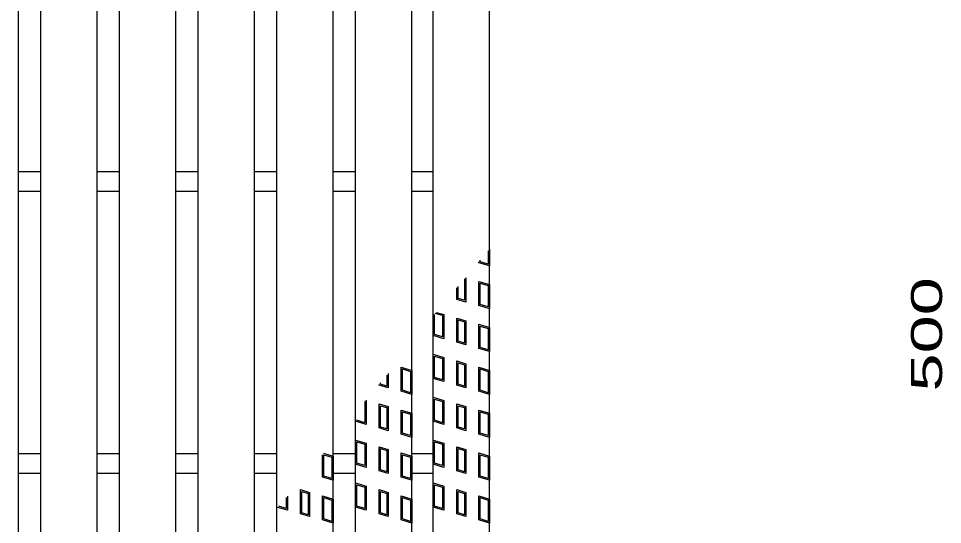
# Model space of a CAD drawing. Units: millimetres, scale not verified. Extents: x -910 to 866, y -641 to 527.
# Drawn here: x -380.6 to -52.8, y -10.3 to 169.1 of the extents above; entities that cross this region are included whole.
import ezdxf
from ezdxf.enums import TextEntityAlignment as Align

# ---------------------------------------------------------------- set-up
doc = ezdxf.new("R2010")
doc.units = ezdxf.units.MM
doc.header["$LTSCALE"] = 5
for name, color, linetype, lineweight in [('16', 3, 'Continuous', 25), ('17', 3, 'Continuous', 25), ('22', 2, 'Continuous', 25)]:
    doc.layers.add(name, color=color, linetype=linetype, lineweight=lineweight)
doc.styles.add('ベクトル', font='')
doc.styles.get('ベクトル').set_extended_font_data('ベクトル')

msp = doc.modelspace()

# ---------------------------------------------------------------- linework, layer by layer
at = {"layer": '16'}
for p, q in [((-380.6, -182.641), (-380.6, 305.359)), ((-372.7, -182.641), (-372.7, 305.359)), ((-352.7, -182.641), (-352.7, 305.359)), ((-344.8, -182.641), (-344.8, 305.359)), ((-324.8, -182.641), (-324.8, 305.359)), ((-316.9, -182.641), (-316.9, 305.359)), ((-296.9, -182.641), (-296.9, 305.359)), ((-289, -182.641), (-289, 305.359)), ((-269, -182.641), (-269, 305.359)), ((-261.1, -182.641), (-261.1, 305.359)), ((-241.1, -182.641), (-241.1, 305.359)), ((-233.5, -182.641), (-233.5, 305.359)), ((-213.5, -182.641), (-213.5, 305.359)), ((-380.6, 114.859), (-372.7, 114.859)), ((-352.7, 114.859), (-344.8, 114.859)), ((-324.8, 114.859), (-316.9, 114.859)), ((-296.9, 114.859), (-289, 114.859)), ((-269, 114.859), (-261.1, 114.859)), ((-241.1, 114.859), (-233.5, 114.859)), ((-380.6, 107.859), (-372.7, 107.859)), ((-352.7, 107.859), (-344.8, 107.859)), ((-324.8, 107.859), (-316.9, 107.859)), ((-296.9, 107.859), (-289, 107.859)), ((-269, 107.859), (-261.1, 107.859)), ((-241.1, 107.859), (-233.5, 107.859)), ((-380.6, 14.859), (-372.7, 14.859)), ((-352.7, 14.859), (-344.8, 14.859)), ((-324.8, 14.859), (-316.9, 14.859)), ((-296.9, 14.859), (-289, 14.859)), ((-269, 14.859), (-261.1, 14.859)), ((-241.1, 14.859), (-233.5, 14.859)), ((-380.6, 7.859), (-372.7, 7.859)), ((-352.7, 7.859), (-344.8, 7.859)), ((-324.8, 7.859), (-316.9, 7.859)), ((-296.9, 7.859), (-289, 7.859)), ((-269, 7.859), (-261.1, 7.859)), ((-241.1, 7.859), (-233.5, 7.859))]:
    msp.add_line(p, q, dxfattribs=at)
at = {"layer": '17'}
for p, q in [((-213.975, 86.706), (-213.975, 81.997)), ((-213.5, 87.268), (-213.5, 81.359)), ((-217.3, 82.499), (-217.3, 82.774)), ((-213.5, 81.359), (-217.3, 82.499)), ((-216.825, 82.852), (-216.825, 83.336)), ((-213.975, 81.997), (-216.825, 82.852)), ((-222.407, 76.735), (-222.36, 76.721)), ((-222.36, 76.721), (-222.36, 69.163)), ((-222.073, 77.131), (-221.885, 77.075)), ((-221.885, 77.075), (-221.885, 68.525)), ((-217.3, 75.849), (-213.5, 74.709)), ((-217.3, 67.299), (-217.3, 75.849)), ((-225.115, 69.494), (-225.115, 73.534)), ((-224.64, 69.847), (-224.64, 74.095)), ((-216.825, 75.211), (-213.975, 74.356)), ((-216.825, 67.652), (-216.825, 75.211)), ((-213.975, 74.356), (-213.975, 66.797)), ((-213.5, 74.709), (-213.5, 66.159)), ((-221.885, 68.525), (-225.115, 69.494)), ((-222.36, 69.163), (-224.64, 69.847)), ((-213.5, 66.159), (-217.3, 67.299)), ((-213.975, 66.797), (-216.825, 67.652)), ((-233.025, 57.012), (-233.025, 64.181)), ((-230.175, 63.716), (-232.762, 64.492)), ((-232.427, 64.887), (-229.7, 64.069)), ((-230.175, 63.716), (-230.175, 56.157)), ((-229.7, 64.069), (-229.7, 55.519)), ((-225.115, 62.844), (-221.885, 61.875)), ((-225.115, 54.294), (-225.115, 62.844)), ((-224.64, 62.205), (-222.36, 61.521)), ((-224.64, 54.647), (-224.64, 62.205)), ((-222.36, 61.521), (-222.36, 53.963)), ((-221.885, 61.875), (-221.885, 53.325)), ((-217.3, 60.649), (-213.5, 59.509)), ((-217.3, 52.099), (-217.3, 60.649)), ((-216.825, 60.011), (-213.975, 59.156)), ((-216.825, 52.452), (-216.825, 60.011)), ((-213.975, 59.156), (-213.975, 51.597)), ((-213.5, 59.509), (-213.5, 50.959)), ((-229.7, 55.519), (-233.5, 56.659)), ((-230.175, 56.157), (-233.025, 57.012)), ((-221.885, 53.325), (-225.115, 54.294)), ((-222.36, 53.963), (-224.64, 54.647)), ((-213.975, 51.597), (-216.825, 52.452)), ((-233.5, 50.009), (-229.7, 48.869)), ((-233.5, 41.459), (-233.5, 50.009)), ((-233.025, 49.371), (-230.175, 48.516)), ((-233.025, 41.812), (-233.025, 49.371)), ((-213.5, 50.959), (-217.3, 52.099)), ((-230.175, 48.516), (-230.175, 40.957)), ((-229.7, 48.869), (-229.7, 40.319)), ((-225.115, 47.644), (-221.885, 46.675)), ((-225.115, 39.094), (-225.115, 47.644)), ((-224.64, 47.005), (-222.36, 46.321)), ((-224.64, 39.447), (-224.64, 47.005)), ((-222.36, 46.321), (-222.36, 38.763)), ((-221.885, 46.675), (-221.885, 38.125)), ((-249.96, 42.619), (-249.96, 38.763)), ((-249.485, 43.181), (-249.485, 38.125)), ((-244.9, 45.449), (-241.1, 44.309)), ((-244.9, 36.899), (-244.9, 45.449)), ((-244.425, 44.811), (-241.575, 43.956)), ((-244.425, 37.252), (-244.425, 44.811)), ((-241.575, 43.956), (-241.575, 36.397)), ((-241.1, 44.309), (-241.1, 35.759)), ((-217.3, 45.449), (-213.5, 44.309)), ((-217.3, 36.899), (-217.3, 45.449)), ((-216.825, 44.811), (-213.975, 43.956)), ((-216.825, 37.252), (-216.825, 44.811)), ((-213.975, 43.956), (-213.975, 36.397)), ((-213.5, 44.309), (-213.5, 35.759)), ((-252.715, 39.094), (-252.715, 39.361)), ((-252.24, 39.447), (-252.24, 39.923)), ((-249.96, 38.763), (-252.24, 39.447)), ((-229.7, 40.319), (-233.5, 41.459)), ((-230.175, 40.957), (-233.025, 41.812)), ((-222.36, 38.763), (-224.64, 39.447)), ((-249.485, 38.125), (-252.715, 39.094)), ((-241.1, 35.759), (-244.9, 36.899)), ((-241.575, 36.397), (-244.425, 37.252)), ((-221.885, 38.125), (-225.115, 39.094)), ((-213.5, 35.759), (-217.3, 36.899)), ((-213.975, 36.397), (-216.825, 37.252)), ((-257.817, 33.328), (-257.775, 33.316)), ((-257.775, 33.316), (-257.775, 25.757)), ((-257.483, 33.724), (-257.3, 33.669)), ((-257.3, 33.669), (-257.3, 25.119)), ((-233.5, 34.809), (-229.7, 33.669)), ((-233.5, 26.259), (-233.5, 34.809)), ((-233.025, 34.171), (-230.175, 33.316)), ((-233.025, 26.612), (-233.025, 34.171)), ((-230.175, 33.316), (-230.175, 25.757)), ((-229.7, 33.669), (-229.7, 25.119)), ((-252.715, 32.444), (-249.485, 31.475)), ((-252.715, 23.894), (-252.715, 32.444)), ((-252.24, 31.805), (-249.96, 31.121)), ((-252.24, 24.247), (-252.24, 31.805)), ((-249.96, 31.121), (-249.96, 23.563)), ((-249.485, 31.475), (-249.485, 22.925)), ((-244.9, 30.249), (-241.1, 29.109)), ((-244.9, 21.699), (-244.9, 30.249)), ((-244.425, 29.611), (-241.575, 28.756)), ((-244.425, 22.052), (-244.425, 29.611)), ((-225.115, 32.444), (-221.885, 31.475)), ((-225.115, 23.894), (-225.115, 32.444)), ((-224.64, 31.805), (-222.36, 31.121)), ((-224.64, 24.247), (-224.64, 31.805)), ((-222.36, 31.121), (-222.36, 23.563)), ((-221.885, 31.475), (-221.885, 22.925)), ((-217.3, 30.249), (-213.5, 29.109)), ((-217.3, 21.699), (-217.3, 30.249)), ((-216.825, 29.611), (-213.975, 28.756)), ((-216.825, 22.052), (-216.825, 29.611)), ((-257.3, 25.119), (-261.1, 26.259)), ((-257.775, 25.757), (-260.625, 26.612)), ((-241.575, 28.756), (-241.575, 21.197)), ((-241.1, 29.109), (-241.1, 20.559)), ((-229.7, 25.119), (-233.5, 26.259)), ((-230.175, 25.757), (-233.025, 26.612)), ((-213.975, 28.756), (-213.975, 21.197)), ((-213.5, 29.109), (-213.5, 20.559)), ((-249.485, 22.925), (-252.715, 23.894)), ((-249.96, 23.563), (-252.24, 24.247)), ((-221.885, 22.925), (-225.115, 23.894)), ((-222.36, 23.563), (-224.64, 24.247)), ((-241.1, 20.559), (-244.9, 21.699)), ((-241.575, 21.197), (-244.425, 22.052)), ((-213.5, 20.559), (-217.3, 21.699)), ((-213.975, 21.197), (-216.825, 22.052)), ((-261.1, 19.609), (-257.3, 18.469)), ((-261.1, 11.059), (-261.1, 19.609)), ((-260.625, 18.971), (-257.775, 18.116)), ((-260.625, 11.412), (-260.625, 18.971)), ((-257.775, 18.116), (-257.775, 10.557)), ((-257.3, 18.469), (-257.3, 9.919)), ((-252.715, 17.244), (-249.485, 16.275)), ((-252.715, 8.694), (-252.715, 17.244)), ((-252.24, 16.605), (-249.96, 15.921)), ((-252.24, 9.047), (-252.24, 16.605)), ((-233.5, 19.609), (-229.7, 18.469)), ((-233.5, 11.059), (-233.5, 19.609)), ((-233.025, 18.971), (-230.175, 18.116)), ((-233.025, 11.412), (-233.025, 18.971)), ((-230.175, 18.116), (-230.175, 10.557)), ((-229.7, 18.469), (-229.7, 9.919)), ((-225.115, 17.244), (-221.885, 16.275)), ((-225.115, 8.694), (-225.115, 17.244)), ((-224.64, 16.605), (-222.36, 15.921)), ((-224.64, 9.047), (-224.64, 16.605)), ((-272.8, 6.499), (-272.8, 14.43)), ((-272.382, 14.924), (-269, 13.909)), ((-272.325, 14.411), (-269.475, 13.556)), ((-272.325, 6.852), (-272.325, 14.411)), ((-269.475, 13.556), (-269.475, 5.997)), ((-269, 13.909), (-269, 5.359)), ((-249.96, 15.921), (-249.96, 8.363)), ((-249.485, 16.275), (-249.485, 7.725)), ((-244.9, 15.049), (-241.1, 13.909)), ((-244.9, 6.499), (-244.9, 15.049)), ((-244.425, 14.411), (-241.575, 13.556)), ((-244.425, 6.852), (-244.425, 14.411)), ((-241.575, 13.556), (-241.575, 5.997)), ((-241.1, 13.909), (-241.1, 5.359)), ((-222.36, 15.921), (-222.36, 8.363)), ((-221.885, 16.275), (-221.885, 7.725)), ((-217.3, 15.049), (-213.5, 13.909)), ((-217.3, 6.499), (-217.3, 15.049)), ((-216.825, 14.411), (-213.975, 13.556)), ((-216.825, 6.852), (-216.825, 14.411)), ((-213.975, 13.556), (-213.975, 5.997)), ((-213.5, 13.909), (-213.5, 5.359)), ((-257.3, 9.919), (-261.1, 11.059)), ((-257.775, 10.557), (-260.625, 11.412)), ((-229.7, 9.919), (-233.5, 11.059)), ((-230.175, 10.557), (-233.025, 11.412)), ((-269.475, 5.997), (-272.325, 6.852)), ((-249.485, 7.725), (-252.715, 8.694)), ((-249.96, 8.363), (-252.24, 9.047)), ((-241.575, 5.997), (-244.425, 6.852)), ((-221.885, 7.725), (-225.115, 8.694)), ((-222.36, 8.363), (-224.64, 9.047)), ((-213.975, 5.997), (-216.825, 6.852)), ((-269, 5.359), (-272.8, 6.499)), ((-261.1, 4.409), (-257.3, 3.269)), ((-261.1, -4.141), (-261.1, 4.409)), ((-260.625, 3.771), (-257.775, 2.916)), ((-260.625, -3.788), (-260.625, 3.771)), ((-241.1, 5.359), (-244.9, 6.499)), ((-233.5, 4.409), (-229.7, 3.269)), ((-233.5, -4.141), (-233.5, 4.409)), ((-233.025, 3.771), (-230.175, 2.916)), ((-233.025, -3.788), (-233.025, 3.771)), ((-213.5, 5.359), (-217.3, 6.499)), ((-280.615, 2.044), (-277.385, 1.075)), ((-280.615, -6.506), (-280.615, 2.044)), ((-280.14, 1.405), (-277.86, 0.721)), ((-280.14, -6.153), (-280.14, 1.405)), ((-277.86, 0.721), (-277.86, -6.837)), ((-277.385, 1.075), (-277.385, -7.475)), ((-257.775, 2.916), (-257.775, -4.643)), ((-257.3, 3.269), (-257.3, -5.281)), ((-252.715, 2.044), (-249.485, 1.075)), ((-252.715, -6.506), (-252.715, 2.044)), ((-252.24, 1.405), (-249.96, 0.721)), ((-252.24, -6.153), (-252.24, 1.405)), ((-249.96, 0.721), (-249.96, -6.837)), ((-249.485, 1.075), (-249.485, -7.475)), ((-230.175, 2.916), (-230.175, -4.643)), ((-229.7, 3.269), (-229.7, -5.281)), ((-225.115, 2.044), (-221.885, 1.075)), ((-225.115, -6.506), (-225.115, 2.044)), ((-224.64, 1.405), (-222.36, 0.721)), ((-224.64, -6.153), (-224.64, 1.405)), ((-222.36, 0.721), (-222.36, -6.837)), ((-221.885, 1.075), (-221.885, -7.475)), ((-285.675, -0.794), (-285.675, -4.643)), ((-285.2, -0.233), (-285.2, -5.281)), ((-272.8, -0.151), (-269, -1.291)), ((-272.8, -8.701), (-272.8, -0.151)), ((-272.325, -0.789), (-269.475, -1.644)), ((-272.325, -8.348), (-272.325, -0.789)), ((-269.475, -1.644), (-269.475, -9.203)), ((-269, -1.291), (-269, -9.841)), ((-244.9, -0.151), (-241.1, -1.291)), ((-244.9, -8.701), (-244.9, -0.151)), ((-244.425, -0.789), (-241.575, -1.644)), ((-244.425, -8.348), (-244.425, -0.789)), ((-241.575, -1.644), (-241.575, -9.203)), ((-241.1, -1.291), (-241.1, -9.841)), ((-217.3, -0.151), (-213.5, -1.291)), ((-217.3, -8.701), (-217.3, -0.151)), ((-216.825, -0.789), (-213.975, -1.644)), ((-216.825, -8.348), (-216.825, -0.789)), ((-213.975, -1.644), (-213.975, -9.203)), ((-213.5, -1.291), (-213.5, -9.841)), ((-285.2, -5.281), (-288.605, -4.259)), ((-285.675, -4.643), (-288.271, -3.864)), ((-277.385, -7.475), (-280.615, -6.506)), ((-277.86, -6.837), (-280.14, -6.153)), ((-257.3, -5.281), (-261.1, -4.141)), ((-257.775, -4.643), (-260.625, -3.788)), ((-249.485, -7.475), (-252.715, -6.506)), ((-249.96, -6.837), (-252.24, -6.153)), ((-229.7, -5.281), (-233.5, -4.141)), ((-230.175, -4.643), (-233.025, -3.788)), ((-221.885, -7.475), (-225.115, -6.506)), ((-222.36, -6.837), (-224.64, -6.153)), ((-269, -9.841), (-272.8, -8.701)), ((-269.475, -9.203), (-272.325, -8.348)), ((-241.1, -9.841), (-244.9, -8.701)), ((-241.575, -9.203), (-244.425, -8.348)), ((-213.5, -9.841), (-217.3, -8.701)), ((-213.975, -9.203), (-216.825, -8.348))]:
    msp.add_line(p, q, dxfattribs=at)

# ---------------------------------------------------------------- texts
at = {"layer": '22', "style": 'ベクトル', "width": 1.65}
msp.add_text(' 500 ', height=11, rotation=90, dxfattribs=at).set_placement((-58.5, 30.109), align=Align.MIDDLE_LEFT)

doc.saveas('drawing.dxf')
